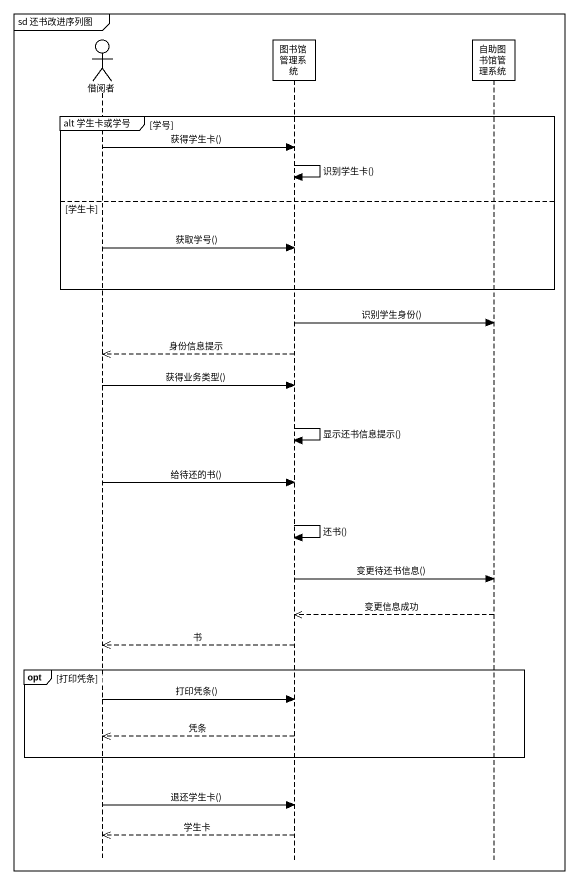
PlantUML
@startuml
mainframe sd 还书改进序列图
hide footbox
actor 借阅者
participant 图书馆管理系统
participant 自助图书馆管理系统

group alt 学生卡或学号 [学号]
  借阅者 -> 图书馆管理系统 : 获得学生卡()
  图书馆管理系统 -> 图书馆管理系统 : 识别学生卡()
else 学生卡
  借阅者 -> 图书馆管理系统 : 获取学号()
end
图书馆管理系统 -> 自助图书馆管理系统 : 识别学生身份()
图书馆管理系统 -->> 借阅者 : 身份信息提示
借阅者 -> 图书馆管理系统 : 获得业务类型()
图书馆管理系统 -> 图书馆管理系统 : 显示还书信息提示()
借阅者 -> 图书馆管理系统 : 给待还的书()
图书馆管理系统 -> 图书馆管理系统 : 还书()
图书馆管理系统 -> 自助图书馆管理系统 : 变更待还书信息()
自助图书馆管理系统 -->> 图书馆管理系统 : 变更信息成功
图书馆管理系统 -->> 借阅者 : 书
opt 打印凭条
  借阅者 -> 图书馆管理系统 : 打印凭条()
  图书馆管理系统 -->> 借阅者 : 凭条
end
借阅者 -> 图书馆管理系统 : 退还学生卡()
图书馆管理系统 -->> 借阅者 : 学生卡
@enduml
